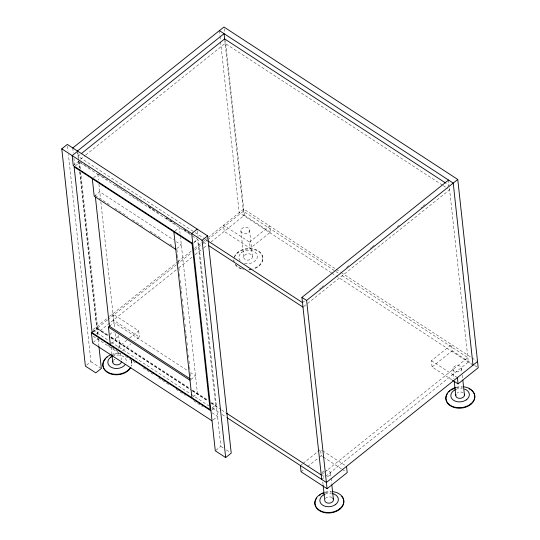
<?xml version="1.0" encoding="UTF-8"?>
<svg xmlns="http://www.w3.org/2000/svg" width="540" height="540" viewBox="0 0 540 540"><rect width="100%" height="100%" fill="white"/><g stroke="black" fill="none" stroke-linecap="round" stroke-linejoin="round"><path stroke-width="0.41" stroke-dasharray="2.7 2.03" d="M241.448 252.599L241.853 252.18M80.001 154.676L78.023 156.256L194.501 232.207M80.487 159.172L85.091 155.493M85.745 154.967L225.133 43.416L442.55 185.186M73.258 165.605L78.799 161.17M75.35 165.881L79.663 162.425L80.392 169.128M93.542 177.734L97.848 174.285L197.62 239.341L215.629 405.155L211.937 408.112M94.203 196.202L99.752 191.768L173.59 239.915M175.122 230.931L179.429 227.482L180.07 233.341M176.796 248.589L181.332 244.964L176.404 241.751M193.921 242.298L197.62 239.341M194.002 242.548L197.701 239.591M93.204 329.488L108.81 317M109.458 316.481L177.37 262.13M178.031 261.603L191.835 250.553M194.468 248.454L202.358 242.136M203.013 241.61L207.617 237.931M208.271 237.404L243.709 209.041L335.549 268.927M107.264 320.139L96.748 328.563L110.16 337.304M107.919 319.619L176.303 264.897M176.958 264.371L191.423 252.794M194.71 250.162L201.285 244.904M201.94 244.377L207.205 240.165M207.86 239.638L243.365 211.228L335.131 271.06M92.664 331.931L96.977 328.482L108.223 335.812M93.366 331.688L97.672 328.239L80.757 172.476M96.485 333.646L178.106 268.34M178.76 267.813L192.571 256.763M195.197 254.657L203.087 248.346M203.742 247.82L207.029 245.187M210.978 242.028L244.391 215.285L225.382 40.358M109.431 326.248L113.96 322.616L187.805 370.771M93.136 342.414L98.064 338.472L100.17 339.842M111.55 343.548L115.864 340.099L115.04 332.559M86.616 365.108L90.922 361.658L68.418 154.474M126.988 340.187L118.537 346.95L118.706 348.509M129.587 338.101L138.692 330.818L112.712 313.875L113.386 320.119L139.367 337.061L134.818 340.706M249.534 242.109L269.69 225.983L270.371 232.227L250.216 248.353L224.235 231.417L223.553 225.173L249.534 242.109L250.216 248.353M122.465 350.588L130.916 343.825M191.012 379.445L195.541 375.813L190.62 372.6M302.501 302.63L304.479 301.05M319.599 288.947L320.915 287.894M321.57 287.368L323.541 285.788M346.552 267.374L349.846 264.742M370.224 248.434L371.54 247.381M372.195 246.854L374.827 244.748M397.183 226.861L400.471 224.228M420.849 207.92L422.165 206.867M422.82 206.341L425.452 204.235M447.808 186.347L449.125 185.294L446.296 183.451M303.649 306.599L306.936 303.966M307.598 303.44L449.611 189.79L448.2 188.865M193.131 396.745L197.444 393.296L180.515 237.472M212.179 409.86L216.493 406.411L211.572 403.198M213.266 419.85L217.573 416.401L211.95 412.729M215.906 450.306L220.833 446.364L198.416 240.017M301.057 465.014L302.353 463.975M303.007 463.455L320.558 449.408L321.962 450.32M451.744 379.762L432.081 366.944L431.406 360.7L451.562 344.574L452.237 350.811L471.899 363.636M301.084 471.778L303.683 469.699M307.584 466.574L318.634 457.731M319.288 457.211L321.239 455.652L320.558 449.408M432.081 366.944L452.237 350.811M321.881 474.404L323.851 472.824M324.506 472.298L467.843 357.595L340.781 274.745M321.712 479.425L324.999 476.793M325.654 476.267L468.329 362.09L449.449 188.291M463.118 392.762L462.308 392.344A4.354 3.146 -6.2 0 0 457.063 393.086M111.125 337.669L112.023 338.128A4.354 3.146 -6.2 0 0 118.564 335.104L120.096 349.164M324.027 476.368L323.136 475.909A4.354 3.146 -6.2 0 1 322.447 475.288M332.12 497.596L331.31 497.178A4.354 3.146 -6.2 0 0 325.363 498.602M443.259 185.645L447.491 188.406M336.251 269.386L340.49 272.147M341.199 272.612L471.218 357.392M471.886 357.824L476.138 360.599M335.84 271.526L340.072 274.286M244.391 215.285L270.371 232.227M474.707 365.465L477.515 367.295M331.385 272.795L239.173 212.672L220.577 41.486M331.715 273.017L335.617 275.555M335.954 275.778L473.006 365.141M431.406 360.7L457.387 377.642M195.203 232.666L204.383 238.646M205.092 239.105L207.205 240.489M148.399 206.321L153.34 209.54M166.05 217.829L173.104 222.433M183.695 229.331L188.636 232.558M203.459 242.224L206.989 244.526M79.502 161.629L90.052 168.507M98.489 174.008L107.629 179.969M115.358 185.011L125.199 191.423M131.531 195.554L142.776 202.885M148.399 206.55L158.24 212.969M165.976 218.012L175.817 224.431M183.553 229.473L191.282 234.515M80.359 162.884L97.153 173.833M95.216 195.399L109.985 205.025M114.905 208.238L127.561 216.493M132.489 219.699L144.443 227.495M150.073 231.167L161.325 238.505M169.763 244.006L173.981 246.76M322.663 450.779L345.836 465.892M321.239 455.652L322.643 456.563M323.345 457.022L341.604 468.929M342.306 469.388L345.816 471.677M97.672 328.239L108.169 335.084M110.963 336.906L189.709 388.246M192.517 390.083L207.934 400.133M211.43 402.415L215.629 405.155M111.038 337.649L189.776 388.989M192.591 390.825L208.055 400.91M110.862 337.763L191.335 390.238M192.044 390.697L207.569 400.829M211.1 403.13L220.982 409.57M221.69 410.029L225.923 412.796M93.224 330.44L108.709 340.538M111.348 342.259L190.411 393.815M191.12 394.274L208.764 405.783M212.294 408.085L219.355 412.688M222.176 414.524L226.415 417.285M107.906 344.885L117.747 351.304M125.483 356.346L135.324 362.765M143.053 367.808L152.901 374.227M158.524 377.892L169.769 385.229M176.101 389.354L185.234 395.314M193.671 400.815L202.81 406.769M119.219 353.187L93.238 336.251L93.062 334.685M90.922 361.658L101.318 368.435M220.833 446.364L223.601 448.173M226.375 449.975L229.838 452.237M448.551 180.05L449.098 185.058M461.572 368.51L461.93 371.817M462.294 375.125L462.652 378.432M452.885 368.901L453.964 378.83M330.575 473.344L331.02 477.475M331.115 478.305L331.648 483.266M322.785 482.011L323.055 484.488M262.791 258.039L262.845 258.518M249.568 230.269L252.443 256.736M224.114 28.667L224.478 32.009M224.802 40.358L243.851 215.723M219.402 30.632L219.942 35.64M220.037 36.477L220.489 40.648M240.881 230.661L243.756 257.135M237.924 252.173L237.978 252.653M197.411 230.776L198.052 236.662M176.884 249.433L177.431 254.462M177.525 255.299L178.524 264.526M178.888 267.881L179.165 270.398M179.53 273.753L179.894 277.108M180.259 280.463L180.806 285.498M180.893 286.335L181.899 295.562M182.263 298.917L182.534 301.435M182.898 304.79L183.263 308.144M183.627 311.499L184.174 316.535M184.268 317.372L184.633 320.726M184.997 324.081L185.267 326.599M185.632 329.954L186.179 334.989M186.273 335.826L186.638 339.181M187.002 342.536L187.272 345.053M187.637 348.408L188.001 351.763M188.366 355.118L188.642 357.635M189.007 360.99L189.554 366.019M189.641 366.863L190.006 370.217M190.37 373.572L190.917 378.601M138.692 330.818L139.367 337.061M131.794 362.873L131.841 363.359M120.542 353.302L121.264 359.917M97.848 174.285L98.489 180.151M98.935 184.275L100.487 198.572M100.845 201.832L114.595 328.448M111.139 347.078L111.861 353.693M77.895 152.847L78.719 160.407M78.813 161.251L79.542 167.96M79.994 172.152L97.7 335.138M98.132 339.079L98.861 345.789M77.456 151.011L78.192 157.754M78.543 161.035L79.272 167.717M79.724 171.889L97.234 333.059M72.778 147.967L73.325 152.975M73.872 157.984L74.594 164.666M67.507 146.084L68.053 151.119M456.415 387.767A14.519 10.476 -6.2 0 1 462.422 387.167M456.361 387.288A14.519 10.476 -6.2 0 1 462.368 386.681M456.057 389.333A9.288 6.703 -6.2 0 1 462.362 388.537M234.279 257.114A14.519 10.476 -6.2 0 1 258.12 250.715A14.519 10.476 -6.2 0 1 252.997 268.65M251.552 269.021A14.519 10.476 -6.2 0 1 248.542 269.447M244.06 269.21A14.519 10.476 -6.2 0 1 241.94 268.711M241.272 268.495A14.519 10.476 -6.2 0 1 235.028 263.81M234.164 261.893A14.519 10.476 -6.2 0 1 233.84 259.862L233.894 260.341A14.519 10.476 -6.2 0 1 233.989 258.964M234.333 257.594A14.519 10.476 -6.2 0 1 258.174 251.195A14.519 10.476 -6.2 0 1 253.051 269.129M251.6 269.507A14.519 10.476 -6.2 0 1 248.596 269.926M241.326 268.974A14.519 10.476 -6.2 0 1 234.731 263.662M240.151 260.8A9.288 6.703 -6.2 0 1 246.348 250.425A9.288 6.703 -6.2 0 1 257.243 257.526A9.288 6.703 -6.2 0 1 243.594 263.041M113.36 360.362A4.354 3.146 -6.2 0 1 114.959 359.14M110.039 334.672A4.354 3.146 -6.2 0 1 114.264 332.147M131.294 360.673A14.519 10.476 -6.2 0 1 131.409 366.107M113.407 354.368A14.519 10.476 -6.2 0 1 120.899 353.896M131.24 360.187A14.519 10.476 -6.2 0 1 131.355 365.62M111.227 354.571A14.519 10.476 -6.2 0 1 120.116 353.329M112.347 356.245A9.288 6.703 -6.2 0 1 122.621 356.089A9.288 6.703 -6.2 0 1 126.083 362.948M327.321 476.537A4.354 3.146 -6.2 0 0 329.326 471.17L328.435 470.711A4.354 3.146 -6.2 0 0 326.268 470.387M322.043 472.912A4.354 3.146 -6.2 0 1 324.088 470.907M325.418 492.608A14.519 10.476 -6.2 0 1 331.425 492.001M325.363 492.122A14.519 10.476 -6.2 0 1 331.371 491.515M325.06 494.168A9.288 6.703 -6.2 0 1 331.364 493.371M248.319 228.096L247.428 227.637A4.354 3.146 -6.2 0 0 241.799 228.704A4.354 3.146 -6.2 0 0 242.123 232.835L243.02 233.294A4.354 3.146 -6.2 0 0 248.643 232.227A4.354 3.146 -6.2 0 0 248.319 228.096M251.195 254.563L250.304 254.104A4.354 3.146 -6.2 0 0 244.674 255.17A4.354 3.146 -6.2 0 0 244.998 259.308L245.896 259.767A4.354 3.146 -6.2 0 0 251.519 258.701A4.354 3.146 -6.2 0 0 251.195 254.563M460.323 366.336L459.432 365.877A4.354 3.146 -6.2 0 0 453.809 366.944A4.354 3.146 -6.2 0 0 454.133 371.075L455.024 371.534A4.354 3.146 -6.2 0 0 460.654 370.467A4.354 3.146 -6.2 0 0 460.323 366.336"/><path stroke-width="0.81" d="M110.45 357.433L110.855 357.014M335.347 504.765L335.759 504.346M466.351 399.924L466.756 399.512M98.948 346.626L101.318 368.435L95.776 372.87L85.381 366.093L61.783 148.844L67.325 144.403L207.623 235.886L231.221 453.141L225.679 457.576L215.291 450.799L191.687 233.543L197.228 229.109M72.778 147.967L223.931 27L457.765 179.469L478.217 367.754L458.062 383.886L452.446 380.221M77.456 151.011L224.073 33.676L224.708 39.521M77.72 151.18L72.171 155.614L73.258 165.605L192.773 243.533M81.311 153.623L224.647 38.92L445.595 182.993M225.679 457.576L202.082 240.32L207.623 235.886M212.031 420.836L92.522 342.907L91.436 332.917L92.664 331.931M110.322 344.534L108.419 327.051L109.654 326.066M321.712 479.425L301.934 297.385L448.551 180.05M346.538 466.344L347.22 472.588L327.065 488.72L306.612 300.436L457.765 179.469M477.542 361.51L326.39 482.476L227.117 417.751M219.402 30.632L453.229 183.101L473.006 365.141M301.934 297.385L306.612 300.436M207.913 240.948L302.501 302.63M61.783 148.844L202.082 240.32M208.4 245.444L302.994 307.125M175.784 249.399L94.203 196.202L92.306 178.72M190.31 378.986L109.431 326.248L95.398 197.073M108.419 327.051L189.999 380.248M226.631 413.255L321.219 474.93M91.436 332.917L210.951 410.846M327.065 488.72L301.084 471.778L300.409 465.534M470.718 403.967L470.765 404.447M462.827 380.086L464.447 394.976M457.387 377.642L458.062 383.886M454.235 381.308L455.76 395.375M339.714 508.802L339.768 509.281M331.83 484.92L333.45 499.811M323.143 485.318L324.763 500.209A4.354 3.146 -6.2 0 0 326.012 502.376L326.903 502.841A4.354 3.146 -6.2 0 0 332.147 502.099A4.354 3.146 -6.2 0 0 332.883 498.258M173.887 231.917L191.903 397.73M112.037 355.347L112.759 361.969M106.927 357.007L106.981 357.494M464.312 394.166A4.354 3.146 -6.2 0 1 462.719 397.555A4.354 3.146 -6.2 0 1 457.9 398.007L457.009 397.541A4.354 3.146 -6.2 0 1 455.922 394.551M463.853 386.815A14.519 10.476 -6.2 0 1 472.446 402.3A14.519 10.476 -6.2 0 1 448.895 404.231A14.519 10.476 -6.2 0 1 455.645 387.49M472.797 391.635A14.519 10.476 -6.2 0 1 461.072 408.132A14.519 10.476 -6.2 0 1 447.296 393.842M448.76 392.006A14.519 10.476 -6.2 0 1 449.982 390.893M451.089 390.089A14.519 10.476 -6.2 0 1 452.311 389.367M452.945 389.036A14.519 10.476 -6.2 0 1 454.984 388.199M469.01 388.793A14.519 10.476 -6.2 0 1 472.291 391.088M464.609 389.07A9.288 6.703 -6.2 0 1 467.289 399.046A9.288 6.703 -6.2 0 1 453.101 399.938A9.288 6.703 -6.2 0 1 455.348 389.651M121.439 361.57A4.354 3.146 -6.2 0 1 114.899 364.601L114.001 364.142A4.354 3.146 -6.2 0 1 112.914 361.145M129.965 368.246A14.519 10.476 -6.2 0 1 106.711 371.486A14.519 10.476 -6.2 0 1 111.227 354.571M130.828 367.443A14.519 10.476 -6.2 0 1 112.928 374.497A14.519 10.476 -6.2 0 1 103.329 362.428M103.592 361.76A14.519 10.476 -6.2 0 1 104.294 360.437M104.726 359.809A14.519 10.476 -6.2 0 1 105.752 358.601M125.192 364.621A9.288 6.703 -6.2 0 1 110.653 366.93A9.288 6.703 -6.2 0 1 112.347 356.245M332.856 491.65A14.519 10.476 -6.2 0 1 341.584 506.979A14.519 10.476 -6.2 0 1 318.215 509.335A14.519 10.476 -6.2 0 1 323.933 492.554M341.8 496.469A14.519 10.476 -6.2 0 1 329.603 513A14.519 10.476 -6.2 0 1 316.73 498.049M319.525 495.322A14.519 10.476 -6.2 0 1 320.693 494.552M321.948 493.87A14.519 10.476 -6.2 0 1 323.987 493.034M332.134 493.499A9.288 6.703 -6.2 0 1 336.92 503.213A9.288 6.703 -6.2 0 1 322.468 505.042A9.288 6.703 -6.2 0 1 324.351 494.485M192.078 243.776L74.122 166.867L92.131 332.674L210.087 409.59L192.078 243.776"/></g></svg>
